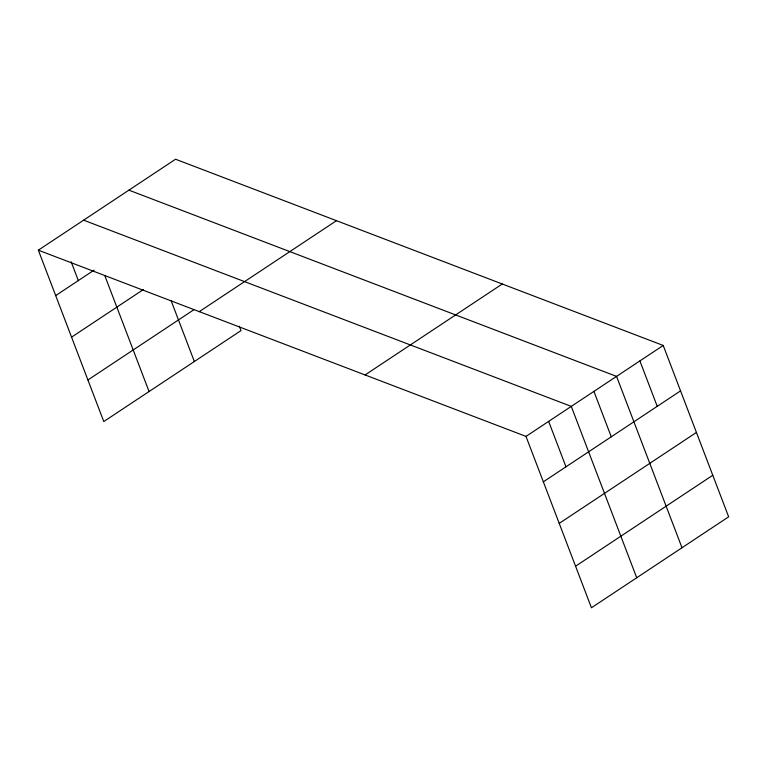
<?xml version="1.0" encoding="UTF-8"?>
<svg xmlns="http://www.w3.org/2000/svg" width="767" height="767" viewBox="0 0 767 767"><rect width="100%" height="100%" fill="white"/><g stroke="black" fill="none" stroke-linecap="round" stroke-linejoin="round"><path stroke-width="1.15" d="M38.35 250.176L175.557 159.229L663.215 345.457L728.65 516.824L591.443 607.771L525.999 436.404L38.35 250.176L103.785 421.543L241.001 330.596L239.323 326.215M55.694 295.583L94.082 270.137M71.561 337.154L143.419 289.523M87.917 379.972L194.022 309.638M199.276 311.632L336.483 220.685M365.073 374.948L502.289 284.001M525.999 436.404L663.215 345.457M543.343 481.82L680.55 390.873M559.22 523.382L696.426 432.435M575.566 566.209L712.783 475.262M128.904 190.149L616.563 376.386L681.997 547.743M83.632 220.167L571.281 406.395L636.715 577.762M639.889 360.921L657.223 406.328M593.917 391.391L611.261 436.797M548.645 421.399L565.979 466.815M171.118 300.683L194.348 361.516M104.724 275.42L149.066 391.525M71.139 261.748L78.33 280.578"/></g></svg>
